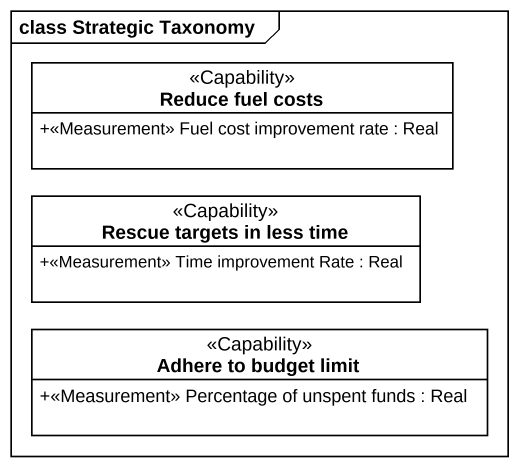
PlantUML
@startuml
mainframe class Strategic Taxonomy
hide circle
hide empty members
skinparam classAttributeIconSize 0
class "Reduce fuel costs" as Reduce_fuel_costs <<Capability>> {
  +<<Measurement>> Fuel cost improvement rate : Real
}
class "Rescue targets in less time" as Rescue_targets_in_less_time <<Capability>> {
  +<<Measurement>> Time improvement Rate : Real
}
class "Adhere to budget limit" as Adhere_to_budget_limit <<Capability>> {
  +<<Measurement>> Percentage of unspent funds : Real
}
@enduml
